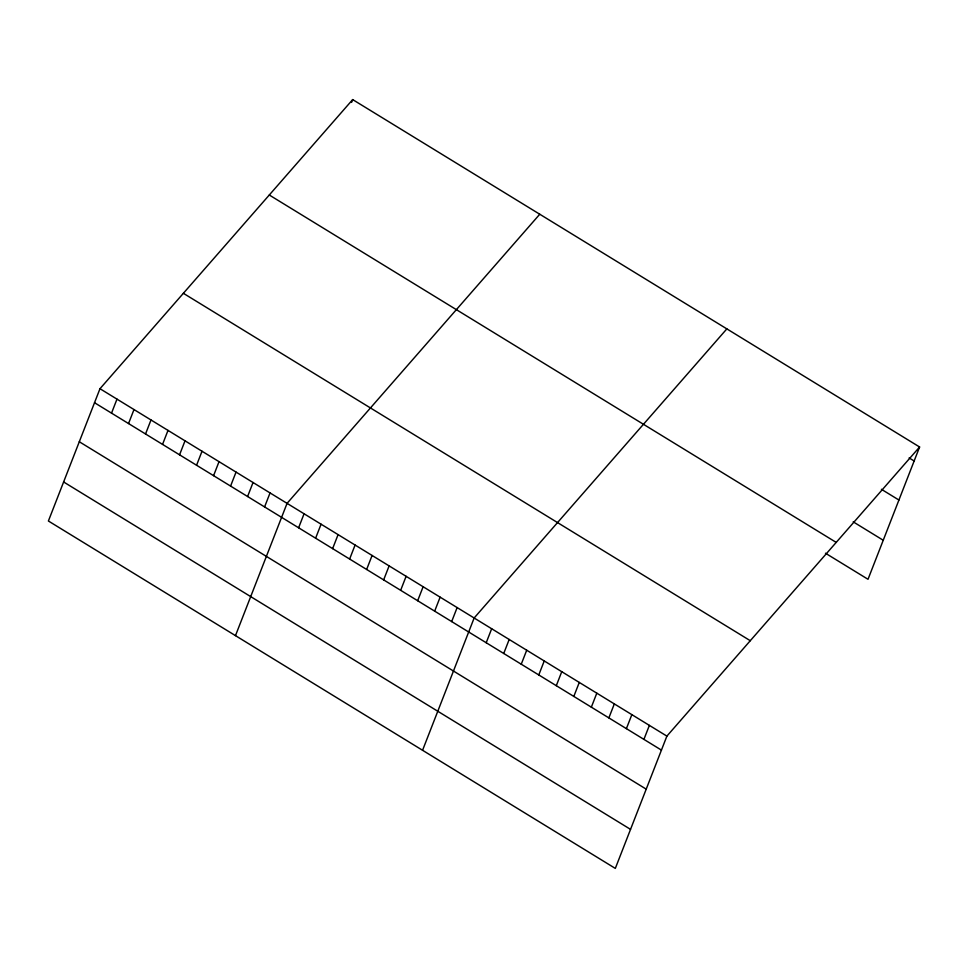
<?xml version="1.0" encoding="UTF-8"?>
<svg xmlns="http://www.w3.org/2000/svg" width="968" height="968" viewBox="0 0 968 968"><rect width="100%" height="100%" fill="white"/><g stroke="black" fill="none" stroke-linecap="round" stroke-linejoin="round"><path stroke-width="1.45" d="M99.982 388.712L48.4 521.002L615.321 868.405L666.891 736.116L919.6 446.998L352.679 99.595L99.982 388.712L666.891 736.116M111.526 413.13L116.983 399.131M128.538 423.548L133.995 409.561M145.539 433.979L150.996 419.979M162.551 444.397L168.008 430.397M179.564 454.815L185.021 440.827M196.564 465.245L202.022 451.245M351.59 102.39L352.679 99.595M213.577 475.663L219.034 461.663M230.578 486.081L236.035 472.094M247.59 496.511L253.047 482.512M264.591 506.929L270.048 492.93M235.478 635.649L287.06 503.36L539.769 214.231M298.616 527.778L304.073 513.778M315.616 538.196L321.074 524.196M332.629 548.614L338.086 534.626M349.629 559.044L355.087 545.044M366.642 569.462L372.099 555.463M383.655 579.88L389.112 565.893M400.655 590.311L406.112 576.311M417.668 600.729L423.125 586.729M434.668 611.147L440.125 597.159M451.681 621.577L457.138 607.577M422.568 750.285L474.139 617.995L726.847 328.878M486.214 642.728L491.671 628.74M503.735 653.473L509.192 639.473M521.256 664.205L526.713 650.218M538.777 674.95L544.234 660.95M556.298 685.683L561.755 671.683M573.818 696.428L579.275 682.428M591.351 707.16L596.808 693.161M608.872 717.893L614.329 703.905M626.393 728.638L631.85 714.638M643.914 739.37L649.371 725.383M919.6 446.998L868.018 579.288L825.462 553.212M909.134 457.924L914.143 460.998M881.4 489.288L898.921 500.032M853.207 521.837L883.24 540.253M269.286 195.004L836.207 542.407M183.376 293.304L750.285 640.707M94.525 402.712L661.434 750.115M79.303 441.747L646.213 789.15M63.622 481.967L630.531 829.37"/></g></svg>
